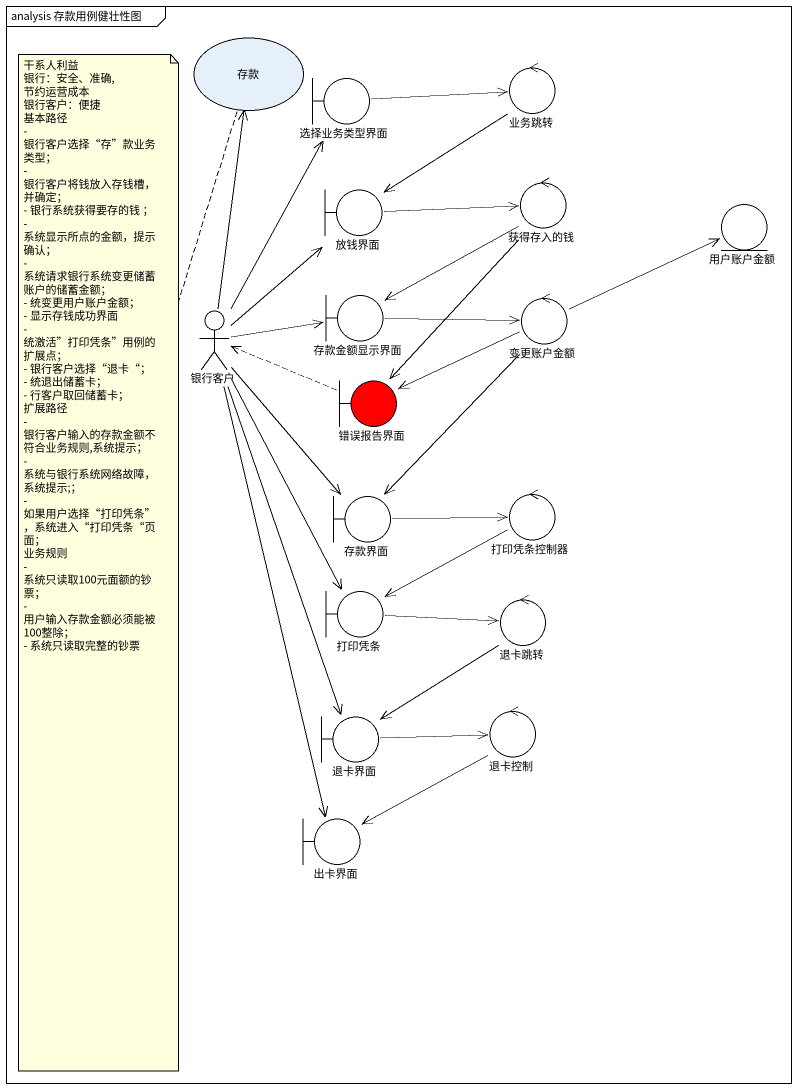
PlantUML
@startuml
mainframe analysis 存款用例健壮性图
usecase 存款
control 业务跳转
boundary 选择业务类型界面
boundary 放钱界面
control 获得存入的钱
entity 用户账户金额
boundary 存款金额显示界面
control 变更账户金额
actor 银行客户
boundary 错误报告界面 #FF0000
boundary 存款界面
control 打印凭条控制器
boundary 打印凭条
control 退卡跳转
boundary 退卡界面
control 退卡控制
boundary 出卡界面
业务跳转 --> 放钱界面
选择业务类型界面 -right-> 业务跳转
放钱界面 -right-> 获得存入的钱
获得存入的钱 --> 存款金额显示界面
获得存入的钱 --> 错误报告界面
存款金额显示界面 -right-> 变更账户金额
变更账户金额 -right-> 用户账户金额
变更账户金额 -left-> 错误报告界面
变更账户金额 --> 存款界面
银行客户 -up-> 存款
银行客户 -up-> 选择业务类型界面
银行客户 -up-> 放钱界面
银行客户 -right-> 存款金额显示界面
银行客户 --> 存款界面
银行客户 --> 打印凭条
银行客户 --> 退卡界面
银行客户 --> 出卡界面
错误报告界面 .left.> 银行客户
存款界面 -right-> 打印凭条控制器
打印凭条控制器 -left-> 打印凭条
打印凭条 -right-> 退卡跳转
退卡跳转 --> 退卡界面
退卡界面 -right-> 退卡控制
退卡控制 --> 出卡界面
note bottom of 存款
  干系人利益
  银行：安全、准确,节约运营成本
  银行客户：便捷
  基本路径
  - 银行客户选择“存”款业务类型；
  - 银行客户将钱放入存钱槽，并确定；
  - 银行系统获得要存的钱 ；
  - 系统显示所点的金额，提示确认；
  - 系统请求银行系统变更储蓄账户的储蓄金额；
  - 统变更用户账户金额；
  - 显示存钱成功界面
  - 统激活”打印凭条”用例的扩展点；
  - 银行客户选择“退卡“；
  - 统退出储蓄卡；
  - 行客户取回储蓄卡；
  扩展路径
  - 银行客户输入的存款金额不符合业务规则,系统提示；
  - 系统与银行系统网络故障，系统提示;；
  - 如果用户选择“打印凭条”，系统进入“打印凭条“页面；
  业务规则
  - 系统只读取100元面额的钞票；
  - 用户输入存款金额必须能被100整除；
  - 系统只读取完整的钞票
end note
@enduml
